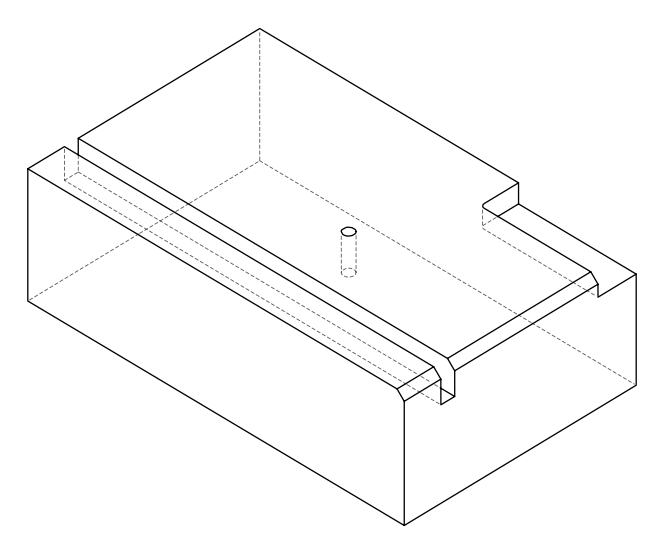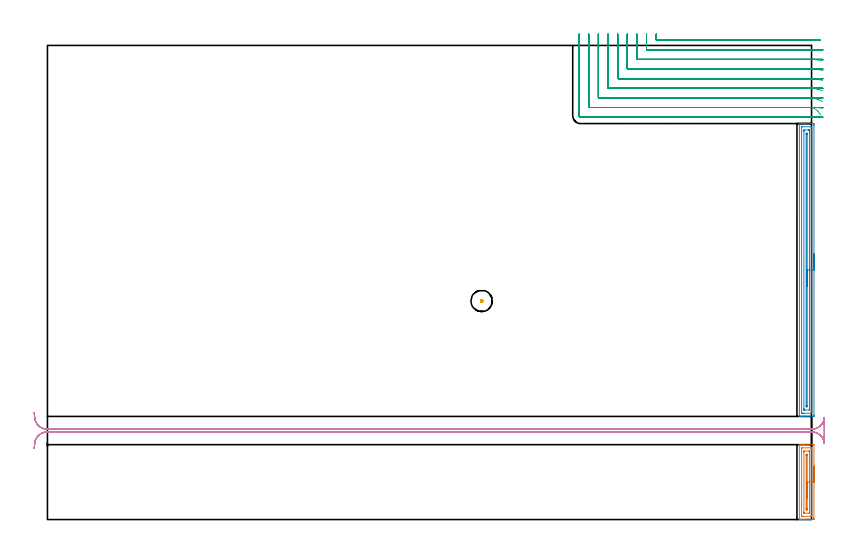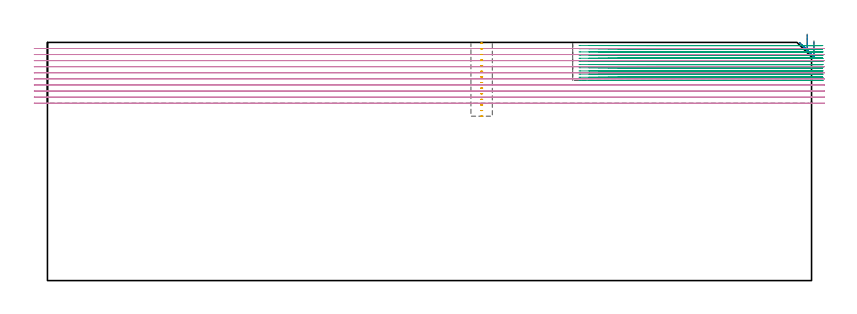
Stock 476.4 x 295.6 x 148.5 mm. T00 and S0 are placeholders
(PLAN: 5 operations, 3 tool changes, 65.4 min)
(1 AREA_MILL | FG_CHAMFER_SURFACE | UGT0205_001 | 1.67 min | 2162 mm3)
(2 AREA_MILL_1 | FG_CHAMFER_SURFACE_1 | UGT0205_001 | 6.02 min | 8007 mm3)
(3 MILL_CORNER_NOTCH_RECTANGULAR | CORNER_NOTCH_RECTANGULAR | NXT0201_009 | Follow Part, ap 2, ae 75% | 36.71 min | 171529 mm3)
(4 MILL_RECTANGULAR_SLOT | SLOT_RECTANGULAR | NXT0201_012 | Follow Part, ap 4, ae 75% | 20.57 min | 317360 mm3)
(5 MILL_BLIND_HOLE_FROM_SOLID_MATERIAL | STEP1POCKET | UGT0201_129 | Spiral | 0.38 min | 6385 mm3)
(TOOL UGT0205_001 | Chamfer Mill 20 x 3 x 45 deg. | D20 FL50 Z2)
(TOOL NXT0201_009 | ENDMILL 8mm [2P460-0800-NA 1630] | D8 FL26 Z6)
(TOOL NXT0201_012 | ENDMILL 16mm [2P460-1600-NA 1630] | D16 FL38 Z6)
(TOOL UGT0201_129 | Carbide End Mill 11.9 | D11.9 FL15 Z4)
(OP 1 AREA_MILL)
G17 G21 G94 G90
T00 M6
G54
G17 G0 G90 X477.9 Y33.35 S1061 M3
G43 Z158.5 H0
Z149.4
G94 G1 Y33.312 Z148.528 F250.
Y33.198 Z147.664
Y33.009 Z146.812
Y32.747 Z145.98
Y32.413 Z145.174
Y32.01 Z144.4
Y31.542 Z143.664
Y31.01 Z142.972
Y30.421 Z142.329
Y29.778 Z141.74
Y29.086 Z141.209
Y28.35 Z140.74
Y27.576 Z140.337
Y26.77 Z140.003
Y25.938 Z139.741
Y25.086 Z139.552
Y24.222 Z139.438
Y23.35 Z139.4
Y0.939
X477.899 Y0.601 Z139.401
X477.894 Y0.053 Z139.404
X477.892 Y0.008 Z139.406
X477.349 Y0.004 Z139.949
X476.75 Y0. Z140.547
X472.017 Z145.277
X471.437 Z145.86
X471.129 Z146.168
X470.548 Z146.748
X470.24 Z147.055
X469.642 Z147.658
X469.182 Z148.117
X468.837 Z148.454
X468.803 Y0.009 Z148.488
X468.8 Y0.155 Z148.5
Y46.545
X468.803 Y46.69 Z148.488
X468.835 Y46.693 Z148.456
X469.183 Y46.7 Z148.117
X469.623 Z147.676
X470.24 Z147.055
X471.437 Z145.86
X472.017 Z145.277
X477.349 Z139.948
X477.641 Y46.698 Z139.656
X477.892 Y46.69 Z139.406
X477.899 Y46.439 Z139.399
X477.9 Y23.35 Z139.4
X476.486 Z140.814
X476.485 Y2.385 Z140.815
Y2.36
X476.46 Y2.01 Z140.84
X475.954 Y2.001 Z141.346
X471.129 Y2. Z146.171
X470.622 Y2.001 Z146.678
X470.24 Y2.01 Z147.06
X470.216 Y2.385 Z147.084
X470.215 Y2.411 Z147.085
Y44.315
Y44.34
X470.24 Y44.69 Z147.06
X470.746 Y44.699 Z146.554
X475.571 Y44.7 Z141.729
X476.078 Y44.699 Z141.222
X476.46 Y44.69 Z140.84
X476.484 Y44.315 Z140.816
X476.485 Y44.29 Z140.815
X476.486 Y23.35 Z140.814
X475.072 Z142.228
X475.071 Y4.671 Z142.229
X475.07 Y4.169 Z142.23
X475.069 Y4.072 Z142.231
X475.065 Y4.025 Z142.235
X475.063 Y4.01 Z142.237
X475.02 Y4.007 Z142.28
X474.85 Y4.001 Z142.45
X471.849 Z145.451
X471.736 Y4.004 Z145.564
X471.647 Y4.01 Z145.653
X471.634 Y4.013 Z145.666
X471.632 Y4.018 Z145.668
X471.63 Y4.039 Z145.67
X471.629 Y4.169 Z145.671
Y4.56 Z145.672
Y42.029 Z145.671
X471.63 Y42.531 Z145.67
X471.632 Y42.628 Z145.668
X471.635 Y42.675 Z145.665
X471.637 Y42.69 Z145.663
X471.68 Y42.693 Z145.62
X471.85 Y42.699 Z145.45
X474.852 Z142.448
X474.964 Y42.696 Z142.336
X475.053 Y42.69 Z142.247
X475.066 Y42.687 Z142.234
X475.068 Y42.682 Z142.232
X475.07 Y42.661 Z142.23
X475.071 Y42.531 Z142.229
Y42.141
X475.072 Y23.35 Z142.228
X473.657 Z143.643
Y6.846
X473.653 Y6.229 Z143.647
X473.651 Y6.098 Z143.649
X473.642 Y6.01 Z143.658
X473.549 Y6.007 Z143.751
X473.35 Y6.005 Z143.95
X473.151 Y6.007 Z144.149
X473.058 Y6.01 Z144.242
X473.05 Y6.092 Z144.25
X473.044 Y6.707 Z144.256
X473.043 Y6.846 Z144.257
Y39.854
X473.044 Y39.992 Z144.256
X473.049 Y40.602 Z144.251
X473.058 Y40.69 Z144.242
X473.151 Y40.693 Z144.149
X473.35 Y40.695 Z143.95
X473.549 Y40.693 Z143.751
X473.642 Y40.69 Z143.658
X473.65 Y40.608 Z143.65
X473.656 Y39.993 Z143.644
X473.657 Y39.854 Z143.643
Y23.35
Y22.478 Z143.681
Y21.614 Z143.795
Y20.762 Z143.983
Y19.93 Z144.246
Y19.124 Z144.58
Y18.35 Z144.982
Y17.614 Z145.451
Y16.922 Z145.982
Y16.279 Z146.572
Y15.69 Z147.215
Y15.158 Z147.907
Y14.69 Z148.643
Y14.287 Z149.417
Y13.953 Z150.222
Y13.691 Z151.055
Y13.502 Z151.906
Y13.388 Z152.771
Y13.35 Z153.643
G0 Z158.5
M5
M2
(OP 2 AREA_MILL_1)
G17 G21 G94 G90
T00 M6
G54
G17 G0 G90 X477.9 Y165.6 S1061 M3
G43 Z158.5 H0
Z149.4
G94 G1 Y165.562 Z148.528 F250.
Y165.448 Z147.664
Y165.259 Z146.812
Y164.997 Z145.98
Y164.663 Z145.174
Y164.26 Z144.4
Y163.792 Z143.664
Y163.26 Z142.972
Y162.671 Z142.329
Y162.028 Z141.74
Y161.336 Z141.208
Y160.6 Z140.74
Y159.826 Z140.337
Y159.02 Z140.003
Y158.188 Z139.741
Y157.337 Z139.552
Y156.472 Z139.438
Y155.6 Z139.4
Y64.919
X477.897 Y64.576 Z139.402
X477.892 Y64.31 Z139.406
X477.622 Y64.3 Z139.676
X472.017 Z145.277
X471.471 Z145.826
X471.129 Z146.168
X470.582 Z146.714
X470.24 Z147.055
X469.555 Z147.745
X469.225 Z148.075
X468.841 Z148.45
X468.803 Y64.309 Z148.488
X468.8 Y64.472 Z148.5
Y246.728
X468.803 Y246.89 Z148.488
X468.839 Y246.893 Z148.452
X469.225 Y246.9 Z148.075
X469.555 Z147.744
X470.24 Z147.055
X471.471 Z145.826
X472.017 Z145.277
X472.633 Z144.663
X476.733 Z140.564
X477.349 Y246.896 Z139.949
X477.892 Y246.892 Z139.406
X477.894 Y246.83 Z139.404
X477.899 Y246.281 Z139.401
X477.9 Y245.727 Z139.4
Y155.6
X476.486 Z140.814
X476.485 Y66.706 Z140.815
Y66.681
X476.46 Y66.31 Z140.84
X475.974 Y66.301 Z141.326
X471.129 Y66.3 Z146.171
X470.642 Y66.301 Z146.658
X470.24 Y66.31 Z147.06
X470.216 Y66.706 Z147.084
X470.215 Y66.731 Z147.085
Y244.494
Y244.519
X470.24 Y244.89 Z147.06
X470.726 Y244.899 Z146.574
X475.571 Y244.9 Z141.729
X476.058 Y244.899 Z141.242
X476.46 Y244.89 Z140.84
X476.484 Y244.494 Z140.816
X476.485 Y244.469 Z140.815
X476.486 Y155.6 Z140.814
X475.072 Z142.228
X475.071 Y69.386 Z142.229
X475.07 Y68.996 Z142.23
X475.065 Y68.493 Z142.235
X475.059 Y68.31 Z142.241
X474.872 Y68.302 Z142.428
X472.209 Y68.3 Z145.091
X472.017 Y68.301 Z145.283
X471.826 Y68.304 Z145.474
X471.699 Y68.31 Z145.601
X471.635 Y68.324 Z145.665
X471.632 Y68.363 Z145.668
X471.63 Y68.493 Z145.67
X471.629 Y68.883 Z145.671
X471.628 Y69.386 Z145.672
X471.629 Y241.814 Z145.671
X471.63 Y242.204 Z145.67
X471.635 Y242.707 Z145.665
X471.641 Y242.89 Z145.659
X471.828 Y242.898 Z145.472
X474.491 Y242.9 Z142.809
X474.683 Y242.899 Z142.617
X474.874 Y242.896 Z142.426
X475.001 Y242.89 Z142.299
X475.065 Y242.876 Z142.235
X475.068 Y242.837 Z142.232
X475.07 Y242.707 Z142.23
X475.071 Y242.317 Z142.229
X475.072 Y241.814 Z142.228
Y155.6
X473.657 Z143.643
Y71.173
X473.656 Y70.555 Z143.644
X473.654 Y70.42 Z143.646
X473.651 Y70.323 Z143.649
X473.561 Y70.31 Z143.739
X473.35 Y70.308 Z143.95
X473.139 Y70.31 Z144.161
X473.049 Y70.323 Z144.251
X473.048 Y70.417 Z144.252
X473.043 Y71.035 Z144.257
Y240.165
X473.047 Y240.779 Z144.253
X473.049 Y240.877 Z144.251
X473.139 Y240.89 Z144.161
X473.35 Y240.892 Z143.95
X473.561 Y240.89 Z143.739
X473.65 Y240.877 Z143.65
X473.652 Y240.783 Z143.648
X473.657 Y240.165 Z143.643
Y155.6
Y154.728 Z143.681
Y153.864 Z143.795
Y153.012 Z143.983
Y152.18 Z144.246
Y151.374 Z144.58
Y150.6 Z144.982
Y149.864 Z145.451
Y149.172 Z145.982
Y148.529 Z146.572
Y147.94 Z147.215
Y147.408 Z147.907
Y146.94 Z148.643
Y146.537 Z149.416
Y146.203 Z150.222
Y145.941 Z151.054
Y145.752 Z151.906
Y145.638 Z152.771
Y145.6 Z153.643
G0 Z158.5
M5
M2
(OP 3 MILL_CORNER_NOTCH_RECTANGULAR)
G17 G21 G94 G90
T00 M6
G54
G17 G0 G90 X379.5 Y302.6 S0 M3
G43 Z158.5 H1
Z146.525
G94 G1 Y299.6 F250.
Y299.295 F500.
G3 X379.895 Y298.9 R0.4
G1 X475.603
G2 X478.81 Y298.793 R48.
G1 X481.803 Y298.592 F250.
G0 Z158.5
X373.5 Y302.6
Z146.525
G1 Y299.6
Y293.296 F500.
G3 X373.896 Y292.9 R0.4
G1 X475.603
G2 X480.4 Y292.625 R42.
G1 X483.38 Y292.283 F250.
G0 Z158.5
X367.5 Y302.6
Z146.525
G1 Y299.6
Y287.296 F500.
G3 X367.896 Y286.9 R0.4
G1 X475.603
G2 X480.4 Y286.579 R36.
G1 X483.373 Y286.179 F250.
G0 Z158.5
X361.5 Y302.6
Z146.525
G1 Y299.6
Y281.296 F500.
G3 X361.896 Y280.9 R0.4
G1 X475.603
G2 X480.4 Y280.514 R30.
G1 X483.361 Y280.034 F250.
G0 Z158.5
X355.5 Y302.6
Z146.525
G1 Y299.6
Y275.296 F500.
G3 X355.896 Y274.9 R0.4
G1 X475.603
G2 X480.4 Y274.416 R24.
G1 X483.339 Y273.816 F250.
G0 Z158.5
X349.5 Y302.6
Z146.525
G1 Y299.6
Y269.296 F500.
G3 X349.896 Y268.9 R0.4
G1 X475.603
G2 X480.4 Y268.249 R18.
G1 X483.292 Y267.45 F250.
G0 Z158.5
X343.5 Y302.6
Z146.525
G1 Y299.6
Y263.297 F500.
G3 X343.897 Y262.9 R0.4
G1 X475.603
G2 X480.4 Y261.9 R12.
G1 X483.15 Y260.7 F250.
G0 Z158.5
X337.5 Y302.6
Z146.525
G1 Y299.6
Y257.297 F500.
G3 X337.897 Y256.9 R0.4
G1 X475.603
G2 X480.317 Y254.612 R6.
G1 X482.173 Y252.255 F250.
G0 Z158.5
X331.5 Y302.6
Z146.525
G1 Y299.6
Y251.8 F500.
G3 X332.4 Y250.9 R0.9
G1 X475.603
X478.603 F250.
G0 Z158.5
X379.5 Y302.6
Z144.55
G1 Y299.6
Y299.295 F500.
G3 X379.895 Y298.9 R0.4
G1 X478.661
X481.661 F250.
G0 Z158.5
X373.5 Y302.6
Z144.55
G1 Y299.6
Y293.295 F500.
G3 X373.895 Y292.9 R0.4
G1 X479.507
G2 X480.4 Y292.891 R42.
G1 X483.399 Y292.827 F250.
G0 Z158.5
X367.5 Y302.6
Z144.55
G1 Y299.6
Y287.296 F500.
G3 X367.896 Y286.9 R0.4
G1 X479.507
G2 X480.4 Y286.889 R36.
G1 X483.399 Y286.815 F250.
G0 Z158.5
X361.5 Y302.6
Z144.55
G1 Y299.6
Y281.296 F500.
G3 X361.896 Y280.9 R0.4
G1 X479.507
G2 X480.4 Y280.887 R30.
G1 X483.399 Y280.797 F250.
G0 Z158.5
X355.5 Y302.6
Z144.55
G1 Y299.6
Y275.296 F500.
G3 X355.896 Y274.9 R0.4
G1 X479.507
G2 X480.4 Y274.883 R24.
G1 X483.398 Y274.772 F250.
G0 Z158.5
X349.5 Y302.6
Z144.55
G1 Y299.6
Y269.296 F500.
G3 X349.896 Y268.9 R0.4
G1 X479.507
G2 X480.4 Y268.878 R18.
G1 X483.396 Y268.729 F250.
G0 Z158.5
X343.5 Y302.6
Z144.55
G1 Y299.6
Y263.297 F500.
G3 X343.897 Y262.9 R0.4
G1 X479.507
G2 X480.4 Y262.867 R12.
G1 X483.392 Y262.643 F250.
G0 Z158.5
X337.5 Y302.6
Z144.55
G1 Y299.6
Y257.297 F500.
G3 X337.897 Y256.9 R0.4
G1 X479.507
G2 X480.4 Y256.833 R6.
G1 X483.367 Y256.387 F250.
G0 Z158.5
X331.5 Y302.6
Z144.55
G1 Y299.6
Y251.8 F500.
G3 X332.4 Y250.9 R0.9
G1 X479.507
X482.507 F250.
G0 Z158.5
X379.5 Y302.6
Z142.575
G1 Y299.6
Y299.295 F500.
G3 X379.895 Y298.9 R0.4
G1 X478.661
X481.661 F250.
G0 Z158.5
X373.5 Y302.6
Z142.575
G1 Y299.6
Y293.296 F500.
G3 X373.896 Y292.9 R0.4
G1 X480.37
X480.4
X483.4 Y292.898 F250.
G0 Z158.5
X367.5 Y302.6
Z142.575
G1 Y299.6
Y287.296 F500.
G3 X367.896 Y286.9 R0.4
G1 X480.37
X480.4
X483.4 Y286.897 F250.
G0 Z158.5
X361.5 Y302.6
Z142.575
G1 Y299.6
Y281.296 F500.
G3 X361.896 Y280.9 R0.4
G1 X480.37
X480.4
X483.4 Y280.897 F250.
G0 Z158.5
X355.5 Y302.6
Z142.575
G1 Y299.6
Y275.296 F500.
G3 X355.896 Y274.9 R0.4
G1 X480.37
X480.4
X483.4 Y274.896 F250.
G0 Z158.5
X349.5 Y302.6
Z142.575
G1 Y299.6
Y269.296 F500.
G3 X349.896 Y268.9 R0.4
G1 X480.37
X480.4
X483.4 Y268.895 F250.
G0 Z158.5
X343.5 Y302.6
Z142.575
G1 Y299.6
Y263.297 F500.
G3 X343.897 Y262.9 R0.4
G1 X480.37
X480.4
X483.4 Y262.892 F250.
G0 Z158.5
X337.5 Y302.6
Z142.575
G1 Y299.6
Y257.297 F500.
G3 X337.897 Y256.9 R0.4
G1 X480.37
X480.4
X483.4 Y256.885 F250.
G0 Z158.5
X331.5 Y302.6
Z142.575
G1 Y299.6
Y251.8 F500.
G3 X332.4 Y250.9 R0.9
G1 X480.37
X483.37 F250.
G0 Z158.5
X379.5 Y302.6
Z140.6
G1 Y299.6
Y299.295 F500.
G3 X379.895 Y298.9 R0.4
G1 X478.661
X481.661 F250.
G0 Z158.5
X373.5 Y302.6
Z140.6
G1 Y299.6
Y293.296 F500.
G3 X373.896 Y292.9 R0.4
G1 X480.4
X483.4 F250.
G0 Z158.5
X367.5 Y302.6
Z140.6
G1 Y299.6
Y287.296 F500.
G3 X367.896 Y286.9 R0.4
G1 X480.4
X483.4 F250.
G0 Z158.5
X361.5 Y302.6
Z140.6
G1 Y299.6
Y281.296 F500.
G3 X361.896 Y280.9 R0.4
G1 X480.4
X483.4 F250.
G0 Z158.5
X355.5 Y302.6
Z140.6
G1 Y299.6
Y275.296 F500.
G3 X355.896 Y274.9 R0.4
G1 X480.4
X483.4 F250.
G0 Z158.5
X349.5 Y302.6
Z140.6
G1 Y299.6
Y269.296 F500.
G3 X349.896 Y268.9 R0.4
G1 X480.4
X483.4 F250.
G0 Z158.5
X343.5 Y302.6
Z140.6
G1 Y299.6
Y263.297 F500.
G3 X343.897 Y262.9 R0.4
G1 X480.4
X483.4 F250.
G0 Z158.5
X337.5 Y302.6
Z140.6
G1 Y299.6
Y257.297 F500.
G3 X337.897 Y256.9 R0.4
G1 X480.4
X483.4 F250.
G0 Z158.5
X331.5 Y302.6
Z140.6
G1 Y299.6
Y251.8 F500.
G3 X332.4 Y250.9 R0.9
G1 X480.4
X483.4 F250.
G0 Z158.5
X379.5 Y302.6
Z138.625
G1 Y299.6
Y299.295 F500.
G3 X379.895 Y298.9 R0.4
G1 X478.661
X481.661 F250.
G0 Z158.5
X373.5 Y302.6
Z138.625
G1 Y299.6
Y293.296 F500.
G3 X373.896 Y292.9 R0.4
G1 X480.4
X483.4 F250.
G0 Z158.5
X367.5 Y302.6
Z138.625
G1 Y299.6
Y287.296 F500.
G3 X367.896 Y286.9 R0.4
G1 X480.4
X483.4 F250.
G0 Z158.5
X361.5 Y302.6
Z138.625
G1 Y299.6
Y281.296 F500.
G3 X361.896 Y280.9 R0.4
G1 X480.4
X483.4 F250.
G0 Z158.5
X355.5 Y302.6
Z138.625
G1 Y299.6
Y275.296 F500.
G3 X355.896 Y274.9 R0.4
G1 X480.4
X483.4 F250.
G0 Z158.5
X349.5 Y302.6
Z138.625
G1 Y299.6
Y269.296 F500.
G3 X349.896 Y268.9 R0.4
G1 X480.4
X483.4 F250.
G0 Z158.5
X343.5 Y302.6
Z138.625
G1 Y299.6
Y263.297 F500.
G3 X343.897 Y262.9 R0.4
G1 X480.4
X483.4 F250.
G0 Z158.5
X337.5 Y302.6
Z138.625
G1 Y299.6
Y257.297 F500.
G3 X337.897 Y256.9 R0.4
G1 X480.4
X483.4 F250.
G0 Z158.5
X331.5 Y302.6
Z138.625
G1 Y299.6
Y251.8 F500.
G3 X332.4 Y250.9 R0.9
G1 X480.4
X483.4 F250.
G0 Z158.5
X379.5 Y302.6
Z136.65
G1 Y299.6
Y299.295 F500.
G3 X379.895 Y298.9 R0.4
G1 X478.661
X481.661 F250.
G0 Z158.5
X373.5 Y302.6
Z136.65
G1 Y299.6
Y293.296 F500.
G3 X373.896 Y292.9 R0.4
G1 X480.4
X483.4 F250.
G0 Z158.5
X367.5 Y302.6
Z136.65
G1 Y299.6
Y287.296 F500.
G3 X367.896 Y286.9 R0.4
G1 X480.4
X483.4 F250.
G0 Z158.5
X361.5 Y302.6
Z136.65
G1 Y299.6
Y281.296 F500.
G3 X361.896 Y280.9 R0.4
G1 X480.4
X483.4 F250.
G0 Z158.5
X355.5 Y302.6
Z136.65
G1 Y299.6
Y275.296 F500.
G3 X355.896 Y274.9 R0.4
G1 X480.4
X483.4 F250.
G0 Z158.5
X349.5 Y302.6
Z136.65
G1 Y299.6
Y269.296 F500.
G3 X349.896 Y268.9 R0.4
G1 X480.4
X483.4 F250.
G0 Z158.5
X343.5 Y302.6
Z136.65
G1 Y299.6
Y263.297 F500.
G3 X343.897 Y262.9 R0.4
G1 X480.4
X483.4 F250.
G0 Z158.5
X337.5 Y302.6
Z136.65
G1 Y299.6
Y257.297 F500.
G3 X337.897 Y256.9 R0.4
G1 X480.4
X483.4 F250.
G0 Z158.5
X331.5 Y302.6
Z136.65
G1 Y299.6
Y251.8 F500.
G3 X332.4 Y250.9 R0.9
G1 X480.4
X483.4 F250.
G0 Z158.5
X379.5 Y302.6
Z134.675
G1 Y299.6
Y299.295 F500.
G3 X379.895 Y298.9 R0.4
G1 X478.661
X481.661 F250.
G0 Z158.5
X373.5 Y302.6
Z134.675
G1 Y299.6
Y293.296 F500.
G3 X373.896 Y292.9 R0.4
G1 X480.4
X483.4 F250.
G0 Z158.5
X367.5 Y302.6
Z134.675
G1 Y299.6
Y287.296 F500.
G3 X367.896 Y286.9 R0.4
G1 X480.4
X483.4 F250.
G0 Z158.5
X361.5 Y302.6
Z134.675
G1 Y299.6
Y281.296 F500.
G3 X361.896 Y280.9 R0.4
G1 X480.4
X483.4 F250.
G0 Z158.5
X355.5 Y302.6
Z134.675
G1 Y299.6
Y275.296 F500.
G3 X355.896 Y274.9 R0.4
G1 X480.4
X483.4 F250.
G0 Z158.5
X349.5 Y302.6
Z134.675
G1 Y299.6
Y269.296 F500.
G3 X349.896 Y268.9 R0.4
G1 X480.4
X483.4 F250.
G0 Z158.5
X343.5 Y302.6
Z134.675
G1 Y299.6
Y263.297 F500.
G3 X343.897 Y262.9 R0.4
G1 X480.4
X483.4 F250.
G0 Z158.5
X337.5 Y302.6
Z134.675
G1 Y299.6
Y257.297 F500.
G3 X337.897 Y256.9 R0.4
G1 X480.4
X483.4 F250.
G0 Z158.5
X331.5 Y302.6
Z134.675
G1 Y299.6
Y251.8 F500.
G3 X332.4 Y250.9 R0.9
G1 X480.4
X483.4 F250.
G0 Z158.5
X379.5 Y302.6
Z132.7
G1 Y299.6
Y299.295 F500.
G3 X379.895 Y298.9 R0.4
G1 X478.661
X481.661 F250.
G0 Z158.5
X373.5 Y302.6
Z132.7
G1 Y299.6
Y293.296 F500.
G3 X373.896 Y292.9 R0.4
G1 X480.4
X483.4 F250.
G0 Z158.5
X367.5 Y302.6
Z132.7
G1 Y299.6
Y287.296 F500.
G3 X367.896 Y286.9 R0.4
G1 X480.4
X483.4 F250.
G0 Z158.5
X361.5 Y302.6
Z132.7
G1 Y299.6
Y281.296 F500.
G3 X361.896 Y280.9 R0.4
G1 X480.4
X483.4 F250.
G0 Z158.5
X355.5 Y302.6
Z132.7
G1 Y299.6
Y275.296 F500.
G3 X355.896 Y274.9 R0.4
G1 X480.4
X483.4 F250.
G0 Z158.5
X349.5 Y302.6
Z132.7
G1 Y299.6
Y269.296 F500.
G3 X349.896 Y268.9 R0.4
G1 X480.4
X483.4 F250.
G0 Z158.5
X343.5 Y302.6
Z132.7
G1 Y299.6
Y263.297 F500.
G3 X343.897 Y262.9 R0.4
G1 X480.4
X483.4 F250.
G0 Z158.5
X337.5 Y302.6
Z132.7
G1 Y299.6
Y257.297 F500.
G3 X337.897 Y256.9 R0.4
G1 X480.4
X483.4 F250.
G0 Z158.5
X331.5 Y302.6
Z132.7
G1 Y299.6
Y251.8 F500.
G3 X332.4 Y250.9 R0.9
G1 X480.4
X483.4 F250.
G0 Z158.5
X379.5 Y302.6
Z130.725
G1 Y299.6
Y299.295 F500.
G3 X379.895 Y298.9 R0.4
G1 X478.661
X481.661 F250.
G0 Z158.5
X373.5 Y302.6
Z130.725
G1 Y299.6
Y293.296 F500.
G3 X373.896 Y292.9 R0.4
G1 X480.4
X483.4 F250.
G0 Z158.5
X367.5 Y302.6
Z130.725
G1 Y299.6
Y287.296 F500.
G3 X367.896 Y286.9 R0.4
G1 X480.4
X483.4 F250.
G0 Z158.5
X361.5 Y302.6
Z130.725
G1 Y299.6
Y281.296 F500.
G3 X361.896 Y280.9 R0.4
G1 X480.4
X483.4 F250.
G0 Z158.5
X355.5 Y302.6
Z130.725
G1 Y299.6
Y275.296 F500.
G3 X355.896 Y274.9 R0.4
G1 X480.4
X483.4 F250.
G0 Z158.5
X349.5 Y302.6
Z130.725
G1 Y299.6
Y269.296 F500.
G3 X349.896 Y268.9 R0.4
G1 X480.4
X483.4 F250.
G0 Z158.5
X343.5 Y302.6
Z130.725
G1 Y299.6
Y263.297 F500.
G3 X343.897 Y262.9 R0.4
G1 X480.4
X483.4 F250.
G0 Z158.5
X337.5 Y302.6
Z130.725
G1 Y299.6
Y257.297 F500.
G3 X337.897 Y256.9 R0.4
G1 X480.4
X483.4 F250.
G0 Z158.5
X331.5 Y302.6
Z130.725
G1 Y299.6
Y251.8 F500.
G3 X332.4 Y250.9 R0.9
G1 X480.4
X483.4 F250.
G0 Z158.5
X379.5 Y302.6
Z128.75
G1 Y299.6
Y299.295 F500.
G3 X379.895 Y298.9 R0.4
G1 X478.661
X481.661 F250.
G0 Z158.5
X373.5 Y302.6
Z128.75
G1 Y299.6
Y293.296 F500.
G3 X373.896 Y292.9 R0.4
G1 X480.4
X483.4 F250.
G0 Z158.5
X367.5 Y302.6
Z128.75
G1 Y299.6
Y287.296 F500.
G3 X367.896 Y286.9 R0.4
G1 X480.4
X483.4 F250.
G0 Z158.5
X361.5 Y302.6
Z128.75
G1 Y299.6
Y281.296 F500.
G3 X361.896 Y280.9 R0.4
G1 X480.4
X483.4 F250.
G0 Z158.5
X355.5 Y302.6
Z128.75
G1 Y299.6
Y275.296 F500.
G3 X355.896 Y274.9 R0.4
G1 X480.4
X483.4 F250.
G0 Z158.5
X349.5 Y302.6
Z128.75
G1 Y299.6
Y269.296 F500.
G3 X349.896 Y268.9 R0.4
G1 X480.4
X483.4 F250.
G0 Z158.5
X343.5 Y302.6
Z128.75
G1 Y299.6
Y263.297 F500.
G3 X343.897 Y262.9 R0.4
G1 X480.4
X483.4 F250.
G0 Z158.5
X337.5 Y302.6
Z128.75
G1 Y299.6
Y257.297 F500.
G3 X337.897 Y256.9 R0.4
G1 X480.4
X483.4 F250.
G0 Z158.5
X331.5 Y302.6
Z128.75
G1 Y299.6
Y251.8 F500.
G3 X332.4 Y250.9 R0.9
G1 X480.4
X483.4 F250.
G0 Z158.5
X379.5 Y302.6
Z126.775
G1 Y299.6
Y299.295 F500.
G3 X379.895 Y298.9 R0.4
G1 X478.661
X481.661 F250.
G0 Z158.5
X373.5 Y302.6
Z126.775
G1 Y299.6
Y293.296 F500.
G3 X373.896 Y292.9 R0.4
G1 X480.4
X483.4 F250.
G0 Z158.5
X367.5 Y302.6
Z126.775
G1 Y299.6
Y287.296 F500.
G3 X367.896 Y286.9 R0.4
G1 X480.4
X483.4 F250.
G0 Z158.5
X361.5 Y302.6
Z126.775
G1 Y299.6
Y281.296 F500.
G3 X361.896 Y280.9 R0.4
G1 X480.4
X483.4 F250.
G0 Z158.5
X355.5 Y302.6
Z126.775
G1 Y299.6
Y275.296 F500.
G3 X355.896 Y274.9 R0.4
G1 X480.4
X483.4 F250.
G0 Z158.5
X349.5 Y302.6
Z126.775
G1 Y299.6
Y269.296 F500.
G3 X349.896 Y268.9 R0.4
G1 X480.4
X483.4 F250.
G0 Z158.5
X343.5 Y302.6
Z126.775
G1 Y299.6
Y263.297 F500.
G3 X343.897 Y262.9 R0.4
G1 X480.4
X483.4 F250.
G0 Z158.5
X337.5 Y302.6
Z126.775
G1 Y299.6
Y257.297 F500.
G3 X337.897 Y256.9 R0.4
G1 X480.4
X483.4 F250.
G0 Z158.5
X331.5 Y302.6
Z126.775
G1 Y299.6
Y251.8 F500.
G3 X332.4 Y250.9 R0.9
G1 X480.4
X483.4 F250.
G0 Z158.5
X379.5 Y302.6
Z124.8
G1 Y299.6
Y299.295 F500.
G3 X379.895 Y298.9 R0.4
G1 X478.661
X481.661 F250.
G0 Z158.5
X373.5 Y302.6
Z124.8
G1 Y299.6
Y293.296 F500.
G3 X373.896 Y292.9 R0.4
G1 X480.4
X483.4 F250.
G0 Z158.5
X367.5 Y302.6
Z124.8
G1 Y299.6
Y287.296 F500.
G3 X367.896 Y286.9 R0.4
G1 X480.4
X483.4 F250.
G0 Z158.5
X361.5 Y302.6
Z124.8
G1 Y299.6
Y281.296 F500.
G3 X361.896 Y280.9 R0.4
G1 X480.4
X483.4 F250.
G0 Z158.5
X355.5 Y302.6
Z124.8
G1 Y299.6
Y275.296 F500.
G3 X355.896 Y274.9 R0.4
G1 X480.4
X483.4 F250.
G0 Z158.5
X349.5 Y302.6
Z124.8
G1 Y299.6
Y269.296 F500.
G3 X349.896 Y268.9 R0.4
G1 X480.4
X483.4 F250.
G0 Z158.5
X343.5 Y302.6
Z124.8
G1 Y299.6
Y263.297 F500.
G3 X343.897 Y262.9 R0.4
G1 X480.4
X483.4 F250.
G0 Z158.5
X337.5 Y302.6
Z124.8
G1 Y299.6
Y257.297 F500.
G3 X337.897 Y256.9 R0.4
G1 X480.4
X483.4 F250.
G0 Z158.5
X331.5 Y302.6
Z124.8
G1 Y299.6
Y251.8 F500.
G3 X332.4 Y250.9 R0.9
G1 X480.4
X483.4 F250.
G0 Z158.5
M5
M2
(OP 4 MILL_RECTANGULAR_SLOT)
G17 G21 G94 G90
T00 M6
G54
G17 G0 G90 X-8.23 Y44.403 S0 M3
G43 Z158.5 H1
Z144.71
G94 G1 X-7.97 Y47.392 F250.
G2 X0. Y54.7 R8. F500.
G1 X476.4
G2 X483.677 Y50.024 R8.
G3 X484.4 Y53.347 R8.
G1 Y57.618
G3 X483.669 Y60.959 R8.
G2 X476.4 Y56.3 R8.
G1 X0.
G2 X-7.97 Y63.608 R8.
G1 X-8.23 Y66.597 F250.
G0 Y44.403 Z140.92
G1 X-7.97 Y47.392
G2 X0. Y54.7 R8. F500.
G1 X476.4
G2 X484.271 Y48.133 R8.
G1 X484.3 Y48.128
G3 X484.4 Y49.387 R8.
G1 Y61.639
G3 X484.302 Y62.884 R8.
G1 X484.273 Y62.879
G2 X476.4 Y56.3 R8.
G1 X0.
G2 X-7.97 Y63.608 R8.
G1 X-8.23 Y66.597 F250.
G0 Y44.403 Z137.13
G1 X-7.97 Y47.392
G2 X0. Y54.7 R8. F500.
G1 X476.4
G2 X484.37 Y47.392 R8.
G1 X484.4
Y63.608
X484.37
G2 X476.4 Y56.3 R8.
G1 X0.
G2 X-7.97 Y63.608 R8.
G1 X-8.23 Y66.597 F250.
G0 Y44.403 Z133.34
G1 X-7.97 Y47.392
G2 X0. Y54.7 R8. F500.
G1 X476.4
G2 X484.37 Y47.392 R8.
G1 X484.4
Y63.608
X484.37
G2 X476.4 Y56.3 R8.
G1 X0.
G2 X-7.97 Y63.608 R8.
G1 X-8.23 Y66.597 F250.
G0 Y44.403 Z129.55
G1 X-7.97 Y47.392
G2 X0. Y54.7 R8. F500.
G1 X476.4
G2 X484.37 Y47.392 R8.
G1 X484.4
Y63.608
X484.37
G2 X476.4 Y56.3 R8.
G1 X0.
G2 X-7.97 Y63.608 R8.
G1 X-8.23 Y66.597 F250.
G0 Y44.403 Z125.76
G1 X-7.97 Y47.392
G2 X0. Y54.7 R8. F500.
G1 X476.4
G2 X484.37 Y47.392 R8.
G1 X484.4
Y63.608
X484.37
G2 X476.4 Y56.3 R8.
G1 X0.
G2 X-7.97 Y63.608 R8.
G1 X-8.23 Y66.597 F250.
G0 Y44.403 Z121.97
G1 X-7.97 Y47.392
G2 X0. Y54.7 R8. F500.
G1 X476.4
G2 X484.37 Y47.392 R8.
G1 X484.4
Y63.608
X484.37
G2 X476.4 Y56.3 R8.
G1 X0.
G2 X-7.97 Y63.608 R8.
G1 X-8.23 Y66.597 F250.
G0 Y44.403 Z118.18
G1 X-7.97 Y47.392
G2 X0. Y54.7 R8. F500.
G1 X476.4
G2 X484.37 Y47.392 R8.
G1 X484.4
Y63.608
X484.37
G2 X476.4 Y56.3 R8.
G1 X0.
G2 X-7.97 Y63.608 R8.
G1 X-8.23 Y66.597 F250.
G0 Y44.403 Z114.39
G1 X-7.97 Y47.392
G2 X0. Y54.7 R8. F500.
G1 X476.4
G2 X484.37 Y47.392 R8.
G1 X484.4
Y63.608
X484.37
G2 X476.4 Y56.3 R8.
G1 X0.
G2 X-7.97 Y63.608 R8.
G1 X-8.23 Y66.597 F250.
G0 Y44.403 Z110.6
G1 X-7.97 Y47.392
G2 X0. Y54.7 R8. F500.
G1 X476.4
G2 X484.37 Y47.392 R8.
G1 X484.4
Y63.608
X484.37
G2 X476.4 Y56.3 R8.
G1 X0.
G2 X-7.97 Y63.608 R8.
G1 X-8.23 Y66.597 F250.
G0 Z158.5
M5
M2
(OP 5 MILL_BLIND_HOLE_FROM_SOLID_MATERIAL)
G17 G21 G94 G90
T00 M6
G54
G17 G0 G90 X270.7 Y136.3 S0 M3
G43 Z158.5 H0
Z148.
G94 G3 X271.05 Y136.65 R0.35 F250.
X270.7 Y137. R0.35
X270. Y136.3 R0.7
X270.7 Y137. R-0.7
X270.35 Y136.65 R0.35
X270.7 Y136.3 R0.35
G0 Z144.5
G3 X271.05 Y136.65 R0.35
X270.7 Y137. R0.35
X270. Y136.3 R0.7
X270.7 Y137. R-0.7
X270.35 Y136.65 R0.35
X270.7 Y136.3 R0.35
G0 Z141.
G3 X271.05 Y136.65 R0.35
X270.7 Y137. R0.35
X270. Y136.3 R0.7
X270.7 Y137. R-0.7
X270.35 Y136.65 R0.35
X270.7 Y136.3 R0.35
G0 Z137.5
G3 X271.05 Y136.65 R0.35
X270.7 Y137. R0.35
X270. Y136.3 R0.7
X270.7 Y137. R-0.7
X270.35 Y136.65 R0.35
X270.7 Y136.3 R0.35
G0 Z134.
G3 X271.05 Y136.65 R0.35
X270.7 Y137. R0.35
X270. Y136.3 R0.7
X270.7 Y137. R-0.7
X270.35 Y136.65 R0.35
X270.7 Y136.3 R0.35
G0 Z130.5
G3 X271.05 Y136.65 R0.35
X270.7 Y137. R0.35
X270. Y136.3 R0.7
X270.7 Y137. R-0.7
X270.35 Y136.65 R0.35
X270.7 Y136.3 R0.35
G0 Z127.
G3 X271.05 Y136.65 R0.35
X270.7 Y137. R0.35
X270. Y136.3 R0.7
X270.7 Y137. R-0.7
X270.35 Y136.65 R0.35
X270.7 Y136.3 R0.35
G0 Z123.5
G3 X271.05 Y136.65 R0.35
X270.7 Y137. R0.35
X270. Y136.3 R0.7
X270.7 Y137. R-0.7
X270.35 Y136.65 R0.35
X270.7 Y136.3 R0.35
G0 Z120.
G3 X271.05 Y136.65 R0.35
X270.7 Y137. R0.35
X270. Y136.3 R0.7
X270.7 Y137. R-0.7
X270.35 Y136.65 R0.35
X270.7 Y136.3 R0.35
G0 Z116.5
G3 X271.05 Y136.65 R0.35
X270.7 Y137. R0.35
X270. Y136.3 R0.7
X270.7 Y137. R-0.7
X270.35 Y136.65 R0.35
X270.7 Y136.3 R0.35
G0 Z113.
G3 X271.05 Y136.65 R0.35
X270.7 Y137. R0.35
X270. Y136.3 R0.7
X270.7 Y137. R-0.7
X270.35 Y136.65 R0.35
X270.7 Y136.3 R0.35
G0 Z109.5
G3 X271.05 Y136.65 R0.35
X270.7 Y137. R0.35
X270. Y136.3 R0.7
X270.7 Y137. R-0.7
X270.35 Y136.65 R0.35
X270.7 Y136.3 R0.35
G0 Z106.
G3 X271.05 Y136.65 R0.35
X270.7 Y137. R0.35
X270. Y136.3 R0.7
X270.7 Y137. R-0.7
X270.35 Y136.65 R0.35
X270.7 Y136.3 R0.35
G0 Z102.5
G3 X271.05 Y136.65 R0.35
X270.7 Y137. R0.35
X270. Y136.3 R0.7
X270.7 Y137. R-0.7
X270.35 Y136.65 R0.35
X270.7 Y136.3 R0.35
G0 Z158.5
M5
M2
